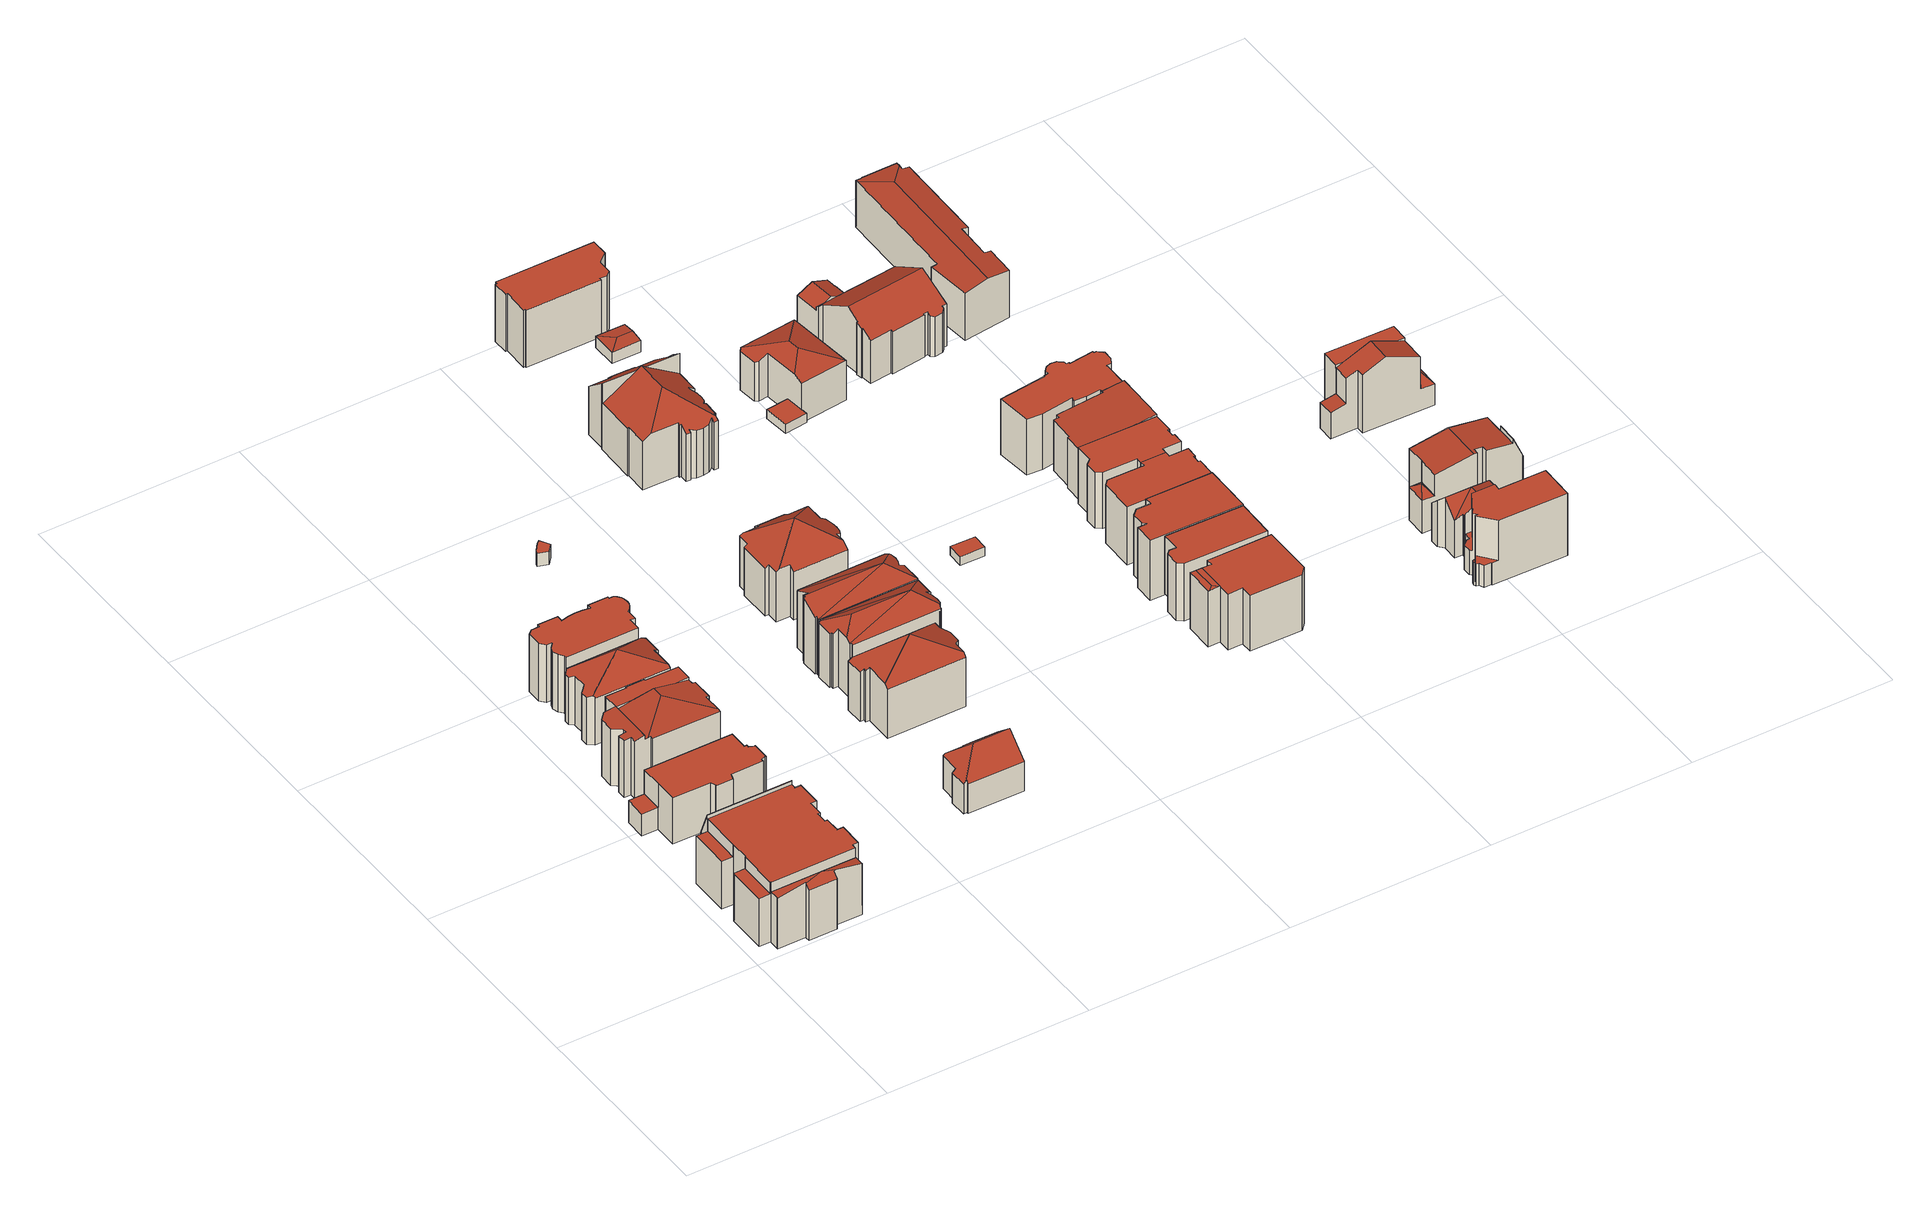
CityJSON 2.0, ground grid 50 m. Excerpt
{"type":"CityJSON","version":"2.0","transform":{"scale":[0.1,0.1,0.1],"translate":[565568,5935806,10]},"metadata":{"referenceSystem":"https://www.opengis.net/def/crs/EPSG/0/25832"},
"CityObjects":{
"building1":{"type":"Building","attributes":{"Gemeindeschluessel":"02000000","Geometrietyp2DReferenz":"3000","function":"31001_1010","roofType":"1000","measuredHeight":17.25,"storeysAboveGround":4},"geometry":[{"type":"MultiSurface","lod":"2","boundaries":[[[0,1,2,3]],[[4,5,6,7]],[[8,9,10,11]],[[12,13,8,11,14,15]],[[16,17,18,19,20,21,22,23,24,25,26,27]],[[28,29,30,31,32,8,13]],[[32,33,34,9,8]],[[35,7,6,36]],[[1,37,38,2]],[[39,40,41,42]],[[42,41,43,44]],[[44,43,45,46]],[[10,47,48,11]],[[4,49,50,5]],[[51,52,53,54]],[[54,53,55,56]],[[56,55,57,58]],[[59,15,14,60]],[[61,62,63,64]],[[64,63,65,66]],[[66,65,67,68]],[[69,26,25,70]],[[70,25,24,71]],[[71,24,23,72]],[[72,23,22,73]],[[73,22,21,74]],[[74,21,20,75]],[[75,20,19,76]],[[76,19,18,77]],[[77,18,17,78]],[[79,16,27,80]],[[81,31,30,82]],[[82,30,29,83]],[[83,29,28,84]],[[85,34,33,86]],[[61,64,66,68,39,42,44,46,85,86,81,82,83,84,87,59,60,88,89,90,91,92,35,36,93,69,70,71,72,73,74,75,76,77,78,51,54,56,58]],[[67,65,63,62,57,55,53,52,79,80,50,49,94,95,38,37,96,48,47,45,43,41,40]],[[95,94,92,91]],[[85,46,45,47,10,9,34]],[[88,60,14,11,48,96]],[[81,86,33,32,31]],[[59,87,12,15]],[[87,84,28,13,12]],[[57,62,61,58]],[[51,78,17,16,79,52]],[[69,93,50,80,27,26]],[[67,40,39,68]],[[35,92,94,49,4,7]],[[93,36,6,5,50]],[[89,88,96,37,1,0]],[[91,90,3,2,38,95]],[[90,89,0,3]]],"semantics":{"surfaces":[{"type":"RoofSurface"},{"type":"WallSurface"},{"type":"GroundSurface"}],"values":[0,0,0,0,0,0,0,1,1,1,1,1,1,1,1,1,1,1,1,1,1,1,1,1,1,1,1,1,1,1,1,1,1,1,1,2,0,1,1,1,1,1,1,1,1,1,1,1,1,1,1,1]}}]},
"building2":{"type":"Building","attributes":{"Gemeindeschluessel":"02000000","Geometrietyp2DReferenz":"3000","function":"31001_1010","roofType":"1000","measuredHeight":12.57,"storeysAboveGround":3},"geometry":[{"type":"MultiSurface","lod":"2","boundaries":[[[97,98,99,100]],[[101,100,99,102]],[[97,103,104,98]],[[105,106,107,108]],[[108,107,109,110]],[[110,109,111,112]],[[113,114,115,116]],[[116,115,117,118]],[[118,117,119,120]],[[120,119,121,122]],[[122,121,123,124]],[[124,123,125,126]],[[126,125,127,128]],[[128,127,129,130]],[[130,129,131,132]],[[132,131,133,134]],[[134,133,135,136]],[[136,135,137,138]],[[139,101,102,105,108,110,112,113,116,118,120,122,124,126,128,130,132,134,136,138]],[[103,139,138,137]],[[114,113,112,111]],[[101,139,103,97,100]],[[105,102,99,98,104,106]],[[114,111,109,107,106,104,103,137,135,133,131,129,127,125,123,121,119,117,115]]],"semantics":{"surfaces":[{"type":"RoofSurface"},{"type":"WallSurface"},{"type":"GroundSurface"}],"values":[0,1,1,1,1,1,1,1,1,1,1,1,1,1,1,1,1,1,2,1,1,1,1,0]}}]},
"building3":{"type":"Building","attributes":{"Gemeindeschluessel":"02000000","Geometrietyp2DReferenz":"3000","function":"31001_1010","roofType":"3200","measuredHeight":16.5,"storeysAboveGround":3},"geometry":[{"type":"MultiSurface","lod":"2","boundaries":[[[140,141,142,143,144,145,146,147,148,149,150]],[[151,152,153,154,155,156,157]],[[158,159,160,161,162,163,164,165,166,154]],[[167,168,169,170,152,151]],[[170,171,172,173,174,175,158,153,152]],[[176,150,149,177]],[[177,149,148,178]],[[156,147,146,157]],[[179,145,144,180]],[[180,144,143,181]],[[181,143,142,182]],[[182,142,141,183]],[[183,141,140,184]],[[184,140,150,176]],[[185,165,164,186]],[[186,164,163,187]],[[187,163,162,188]],[[188,162,161,189]],[[189,161,160,190]],[[175,159,158]],[[154,166,155]],[[191,169,168,192]],[[192,168,167,193]],[[194,174,173,195]],[[195,173,172,196]],[[196,172,171,197]],[[191,192,193,179,180,181,182,183,184,176,177,178,198,185,186,187,188,189,190,194,195,196,197]],[[179,193,167,151,157,146,145]],[[191,197,171,170,169]],[[194,190,160,159,175,174]],[[158,154,153]],[[185,198,155,166,165]],[[198,178,148,147,156,155]]],"semantics":{"surfaces":[{"type":"RoofSurface"},{"type":"WallSurface"},{"type":"GroundSurface"}],"values":[0,0,0,0,0,1,1,1,1,1,1,1,1,1,1,1,1,1,1,1,1,1,1,1,1,1,2,1,1,1,1,1,1]}}]},
"building4":{"type":"Building","attributes":{"Gemeindeschluessel":"02000000","Geometrietyp2DReferenz":"3000","function":"31001_1010","roofType":"3500","measuredHeight":17.88,"storeysAboveGround":2},"geometry":[{"type":"MultiSurface","lod":"2","boundaries":[[[199,200,201,202,203]],[[204,205,206,207,208]],[[209,210,211,212,213]],[[214,215,216,217]],[[213,212,218,217,216,219,220,221,222]],[[211,223,208,207,218,212]],[[218,202,201,224,225,226,217]],[[207,206,227,203,202,218]],[[228,222,221,229]],[[229,221,220,230]],[[230,220,219,231]],[[231,219,216,215]],[[209,213,222,228]],[[204,208,223,232]],[[232,223,211,210]],[[214,217,226,233]],[[233,226,225,234]],[[234,225,224,235]],[[235,224,201,200]],[[199,203,227,236]],[[236,227,206,205]],[[204,232,210,209,228,229,230,231,215,214,233,234,235,200,199,236,205]]],"semantics":{"surfaces":[{"type":"WallSurface"},{"type":"RoofSurface"},{"type":"GroundSurface"}],"values":[0,0,0,0,1,1,1,1,0,0,0,0,0,0,0,0,0,0,0,0,0,2]}}]},
"building5":{"type":"Building","attributes":{"Gemeindeschluessel":"02000000","Geometrietyp2DReferenz":"3000","function":"31001_1120","roofType":"1000","measuredHeight":15.65,"storeysAboveGround":2},"geometry":[{"type":"MultiSurface","lod":"2","boundaries":[[[237,238,239,240]],[[240,239,241,242]],[[242,241,243,244]],[[244,243,245,246]],[[246,245,247,248]],[[248,247,249,250]],[[250,249,251,252]],[[252,251,253,254]],[[254,253,255,256]],[[256,255,257,258]],[[258,257,259,260]],[[260,259,261,262]],[[262,261,263,264]],[[264,263,265,266]],[[266,265,267,268]],[[268,267,269,270]],[[271,272,273,274]],[[274,273,275,276]],[[277,278,279,280]],[[280,279,281,282]],[[282,281,283,284]],[[284,283,285,286]],[[286,285,287,288]],[[288,287,289,290]],[[290,289,291,292]],[[292,291,238,237]],[[293,294,295,296]],[[296,295,297,298]],[[299,300,301,275,273,272,297,295,294,269,267,265,263,261,259,257,255,253,251,249,247,245,243,241,239,238,291,289,287,285,283,281,279,278]],[[271,274,276,302,303,304,277,280,282,284,286,288,290,292,237,240,242,244,246,248,250,252,254,256,258,260,262,264,266,268,270,293,296,298]],[[277,304,299,278]],[[304,303,300,299]],[[303,302,301,300]],[[302,276,275,301]],[[271,298,297,272]],[[293,270,269,294]]],"semantics":{"surfaces":[{"type":"WallSurface"},{"type":"RoofSurface"},{"type":"GroundSurface"}],"values":[0,0,0,0,0,0,0,0,0,0,0,0,0,0,0,0,0,0,0,0,0,0,0,0,0,0,0,0,1,2,0,0,0,0,0,0]}}]},
"building6":{"type":"Building","attributes":{"Gemeindeschluessel":"02000000","Geometrietyp2DReferenz":"3000","function":"31001_2080","roofType":"1000","measuredHeight":3.63,"storeysAboveGround":1},"geometry":[{"type":"MultiSurface","lod":"2","boundaries":[[[305,306,307,308,309,310]],[[311,312,313,314,315,316]],[[316,315,306,305]],[[315,314,307,306]],[[314,313,308,307]],[[313,312,309,308]],[[312,311,310,309]],[[311,316,305,310]]],"semantics":{"surfaces":[{"type":"GroundSurface"},{"type":"RoofSurface"},{"type":"WallSurface"}],"values":[0,1,2,2,2,2,2,2]}}]},
"building7":{"type":"Building","attributes":{"Gemeindeschluessel":"02000000","Geometrietyp2DReferenz":"3000","function":"31001_1010","roofType":"3200","measuredHeight":13.09,"storeysAboveGround":2},"geometry":[{"type":"MultiSurface","lod":"2","boundaries":[[[317,318,319,320,321,322,323]],[[324,325,326,327,318,317]],[[318,327,328,329,330,331,332,319]],[[333,323,322,334]],[[334,322,321,335]],[[335,321,320,336]],[[337,326,325,338]],[[338,325,324,339]],[[340,332,331,341]],[[341,331,330,342]],[[342,330,329,343]],[[343,329,328,344]],[[337,338,339,333,334,335,336,340,341,342,343,344]],[[337,344,328,327,326]],[[333,339,324,317,323]],[[340,336,320,319,332]]],"semantics":{"surfaces":[{"type":"RoofSurface"},{"type":"WallSurface"},{"type":"GroundSurface"}],"values":[0,0,0,1,1,1,1,1,1,1,1,1,2,1,1,1]}}]},
"building8":{"type":"Building","attributes":{"Gemeindeschluessel":"02000000","Geometrietyp2DReferenz":"3000","function":"31001_1010","roofType":"3500","measuredHeight":19.54,"storeysAboveGround":2},"geometry":[{"type":"MultiSurface","lod":"2","boundaries":[[[345,346,347,348,349,350,351,352,353]],[[349,354,355,356,350]],[[357,358,349,348,359]],[[358,360,361,362,363,354,349]],[[364,353,352,365]],[[365,352,351,366]],[[367,347,346,368]],[[368,346,345,369]],[[369,345,353,364]],[[370,356,355,371]],[[372,357,359,373]],[[374,363,362,375]],[[375,362,361,376]],[[376,361,360,377]],[[372,373,367,368,369,364,365,366,370,371,374,375,376,377]],[[372,377,360,358,357]],[[374,371,355,354,363]],[[367,373,359,348,347]],[[370,366,351,350,356]]],"semantics":{"surfaces":[{"type":"RoofSurface"},{"type":"WallSurface"},{"type":"GroundSurface"}],"values":[0,0,0,0,1,1,1,1,1,1,1,1,1,1,2,1,1,1,1]}}]},
"building9":{"type":"Building","attributes":{"Gemeindeschluessel":"02000000","Geometrietyp2DReferenz":"3000","function":"31001_2010","roofType":"3200","measuredHeight":17.92,"storeysAboveGround":3},"geometry":[{"type":"MultiSurface","lod":"2","boundaries":[[[378,379,380,381,382,383,384,385,386]],[[382,387,388,383]],[[387,389,390,388]],[[391,387,382,381]],[[392,393,394,395,396,397,387,391]],[[397,398,399,400,401,402,389,387]],[[403,386,385,404]],[[404,385,384,405]],[[406,380,379,407]],[[407,379,378,408]],[[408,378,386,403]],[[409,388,390,410]],[[411,396,395,412]],[[412,395,394,413]],[[413,394,393,414]],[[414,393,392,415]],[[416,402,401,417]],[[417,401,400,418]],[[418,400,399,419]],[[419,399,398,420]],[[411,412,413,414,415,406,407,408,403,404,405,409,410,416,417,418,419,420]],[[409,405,384,383,388]],[[406,415,392,391,381,380]],[[411,420,398,397,396]],[[416,410,390,389,402]]],"semantics":{"surfaces":[{"type":"RoofSurface"},{"type":"WallSurface"},{"type":"GroundSurface"}],"values":[0,0,0,0,0,0,1,1,1,1,1,1,1,1,1,1,1,1,1,1,2,1,1,1,1]}}]},
"building10":{"type":"Building","attributes":{"Gemeindeschluessel":"02000000","Geometrietyp2DReferenz":"3000","function":"31001_1010","roofType":"3200","measuredHeight":17.95,"storeysAboveGround":3},"geometry":[{"type":"MultiSurface","lod":"2","boundaries":[[[421,422,423,424,425,426,427]],[[423,428,429,430,431,432,424]],[[433,434,423,422,435]],[[423,436,437,438,428]],[[434,439,440,441,442,443,436,423]],[[444,427,426,445]],[[445,426,425,446]],[[447,421,427,444]],[[448,432,431,449]],[[449,431,430,450]],[[450,430,429,451]],[[452,433,435,453]],[[454,438,437,455]],[[456,443,442,457]],[[457,442,441,458]],[[458,441,440,459]],[[459,440,439,460]],[[447,444,445,446,448,449,450,451,454,455,456,457,458,459,460,452,453]],[[456,455,437,436,443]],[[452,460,439,434,433]],[[454,451,429,428,438]],[[447,453,435,422,421]],[[448,446,425,424,432]]],"semantics":{"surfaces":[{"type":"RoofSurface"},{"type":"WallSurface"},{"type":"GroundSurface"}],"values":[0,0,0,0,0,1,1,1,1,1,1,1,1,1,1,1,1,2,1,1,1,1,1]}}]},
"building11":{"type":"Building","attributes":{"Gemeindeschluessel":"02000000","Geometrietyp2DReferenz":"3000","function":"31001_2010","roofType":"3500","measuredHeight":19.47,"storeysAboveGround":2},"geometry":[{"type":"MultiSurface","lod":"2","boundaries":[[[461,462,463,464,465,466,467,468,469]],[[465,470,471,472,473,474,475,466]],[[476,477,478,479,465,464]],[[479,480,481,482,483,484,485,486,470,465]],[[487,469,468,488]],[[488,468,467,489]],[[490,463,462,491]],[[491,462,461,492]],[[492,461,469,487]],[[493,475,474,494]],[[494,474,473,495]],[[495,473,472,496]],[[496,472,471,497]],[[498,478,477,499]],[[499,477,476,500]],[[501,486,485,502]],[[502,485,484,503]],[[503,484,483,504]],[[504,483,482,505]],[[505,482,481,506]],[[506,481,480,507]],[[498,499,500,490,491,492,487,488,489,493,494,495,496,497,501,502,503,504,505,506,507]],[[498,507,480,479,478]],[[501,497,471,470,486]],[[490,500,476,464,463]],[[493,489,467,466,475]]],"semantics":{"surfaces":[{"type":"RoofSurface"},{"type":"WallSurface"},{"type":"GroundSurface"}],"values":[0,0,0,0,1,1,1,1,1,1,1,1,1,1,1,1,1,1,1,1,1,2,1,1,1,1]}}]},
"building12":{"type":"Building","attributes":{"name":"UNESCO-Institut","Gemeindeschluessel":"02000000","Geometrietyp2DReferenz":"3000","function":"31001_3020","roofType":"3100","measuredHeight":19.03,"storeysAboveGround":3},"geometry":[{"type":"MultiSurface","lod":"2","boundaries":[[[508,509,510,511,512,513,514,515,516,517,518,519,520,521,522,523,524,525,526]],[[527,528,529,530]],[[531,532,533,534]],[[534,533,535,536]],[[537,524,523,538]],[[538,523,522,539]],[[539,522,521,540]],[[540,521,520,541]],[[541,520,519,542]],[[542,519,518,543]],[[543,518,517,544]],[[544,517,516,545]],[[545,516,515,546]],[[546,515,514,547]],[[547,514,513,548]],[[548,513,512,549]],[[549,512,511,550]],[[550,511,510,551]],[[552,509,508]],[[526,525,553]],[[554,555,556,557]],[[557,556,558,559]],[[559,558,560,561]],[[562,563,564,565]],[[565,564,566,567]],[[567,566,568,569]],[[569,568,570,571]],[[571,570,572,573]],[[574,575,576,577]],[[577,576,578,579]],[[579,578,580,581]],[[581,580,582,583]],[[583,582,584,585]],[[585,584,586,587]],[[587,586,588,589]],[[529,590,591,530]],[[592,528,527,593]],[[594,595,596,597]],[[598,574,577,579,581,583,585,587,589,554,557,559,561,594,597,562,565,567,569,571,573,531,534,536,537,538,539,540,541,542,543,544,545,546,547,548,549,550,551,599,592,593]],[[553,525,524,537,536,535]],[[598,593,527,530,591,600]],[[592,599,590,529,528]],[[575,574,598,600]],[[563,562,597,596]],[[595,594,561,560]],[[554,589,588,601,555]],[[599,551,510,509,552,590]],[[508,526,602]],[[531,573,572,603,532]],[[604,601,588,586,584,582,580,578,576,575,600,591,590,552,508,602]],[[595,560,558,556,555,601,604,603,572,570,568,566,564,563,596]],[[604,602,526,553,535,533,532,603]]],"semantics":{"surfaces":[{"type":"RoofSurface"},{"type":"WallSurface"},{"type":"GroundSurface"}],"values":[0,0,1,1,1,1,1,1,1,1,1,1,1,1,1,1,1,1,1,1,1,1,1,1,1,1,1,1,1,1,1,1,1,1,1,1,1,1,2,1,1,1,1,1,1,1,1,1,1,0,0,0]}}]},
"building13":{"type":"Building","attributes":{"Gemeindeschluessel":"02000000","Geometrietyp2DReferenz":"3000","function":"31001_1010","roofType":"1000","measuredHeight":15.48,"storeysAboveGround":2},"geometry":[{"type":"MultiSurface","lod":"2","boundaries":[[[605,606,607,608,609,610,611,612,613,614,615,616,617,618,619]],[[620,621,622,623,624,625,626,627,628,629,630,631,632,633,634]],[[620,619,618,621]],[[621,618,617,622]],[[622,617,616,623]],[[623,616,615,624]],[[624,615,614,625]],[[625,614,613,626]],[[626,613,612,627]],[[627,612,611,628]],[[628,611,610,629]],[[629,610,609,630]],[[630,609,608,631]],[[631,608,607,632]],[[632,607,606,633]],[[633,606,605,634]],[[634,605,619,620]]],"semantics":{"surfaces":[{"type":"RoofSurface"},{"type":"GroundSurface"},{"type":"WallSurface"}],"values":[0,1,2,2,2,2,2,2,2,2,2,2,2,2,2,2,2]}}]},
"building14":{"type":"Building","attributes":{"Gemeindeschluessel":"02000000","Geometrietyp2DReferenz":"3000","function":"31001_2460","roofType":"1000","measuredHeight":2.44,"storeysAboveGround":1},"geometry":[{"type":"MultiSurface","lod":"2","boundaries":[[[635,636,637,638]],[[639,640,641,642]],[[639,638,637,640]],[[640,637,636,641]],[[641,636,635,642]],[[642,635,638,639]]],"semantics":{"surfaces":[{"type":"RoofSurface"},{"type":"GroundSurface"},{"type":"WallSurface"}],"values":[0,1,2,2,2,2]}}]},
"building15":{"type":"Building","attributes":{"Gemeindeschluessel":"02000000","Geometrietyp2DReferenz":"3000","function":"31001_2460","roofType":"3200","measuredHeight":3.49,"storeysAboveGround":1},"geometry":[{"type":"MultiSurface","lod":"2","boundaries":[[[643,644,645]],[[646,647,643,645]],[[643,647,648,644]],[[649,645,644,650]],[[651,646,645,649]],[[650,644,648,652]],[[651,649,650,652]],[[651,652,648,647,646]]],"semantics":{"surfaces":[{"type":"RoofSurface"},{"type":"WallSurface"},{"type":"GroundSurface"}],"values":[0,0,0,1,1,1,2,1]}}]},
"building16":{"type":"Building","attributes":{"Gemeindeschluessel":"02000000","Geometrietyp2DReferenz":"3000","function":"31001_2460","roofType":"1000","measuredHeight":2.41,"storeysAboveGround":1},"geometry":[{"type":"MultiSurface","lod":"2","boundaries":[[[653,654,655,656]],[[657,658,659,660]],[[659,654,653,660]],[[657,656,655,658]],[[658,655,654,659]],[[657,660,653,656]]],"semantics":{"surfaces":[{"type":"RoofSurface"},{"type":"GroundSurface"},{"type":"WallSurface"}],"values":[0,1,2,2,2,2]}}]},
"building17":{"type":"Building","attributes":{"Gemeindeschluessel":"02000000","Geometrietyp2DReferenz":"3000","function":"31001_1120","roofType":"3200","measuredHeight":13.28,"storeysAboveGround":2},"geometry":[{"type":"MultiSurface","lod":"2","boundaries":[[[661,662,663]],[[664,665,666,667]],[[668,662,661,666,665]],[[669,670,671,672]],[[673,665,664,674]],[[675,662,668,676]],[[677,678,663,679]],[[680,681,678,677]],[[669,672,680,677,679,675,676,673,674]],[[670,669,674,664,667]],[[673,676,668,665]],[[681,680,672,671]],[[675,679,663,662]],[[681,671,670,667,666,661,663,678]]],"semantics":{"surfaces":[{"type":"RoofSurface"},{"type":"WallSurface"},{"type":"GroundSurface"}],"values":[0,0,0,1,1,1,1,1,2,1,1,1,1,0]}}]},
"building18":{"type":"Building","attributes":{"Gemeindeschluessel":"02000000","Geometrietyp2DReferenz":"3000","function":"31001_1010","roofType":"1000","measuredHeight":15.08,"storeysAboveGround":4},"geometry":[{"type":"MultiSurface","lod":"2","boundaries":[[[682,683,684,685,686]],[[687,683,682]],[[687,688,689,684,683]],[[690,686,685,691]],[[692,693,694,695]],[[696,697,698,699]],[[700,701,702,703]],[[698,697,704,702,701,705,694,693,689,688]],[[706,688,687,682,686,690]],[[700,703,707,696,699,706,690,691,692,695,708]],[[692,691,685,684,689,693]],[[700,708,705,701]],[[707,703,702,704]],[[696,707,704,697]],[[706,699,698,688]],[[708,695,694,705]]],"semantics":{"surfaces":[{"type":"RoofSurface"},{"type":"WallSurface"},{"type":"GroundSurface"}],"values":[0,0,0,1,1,1,1,0,1,2,1,1,1,1,1,1]}}]},
"building19":{"type":"Building","attributes":{"Gemeindeschluessel":"02000000","Geometrietyp2DReferenz":"3000","function":"31001_1120","roofType":"1000","measuredHeight":15.6,"storeysAboveGround":2},"geometry":[{"type":"MultiSurface","lod":"2","boundaries":[[[709,710,711,712]],[[712,711,713,714]],[[714,713,715,716]],[[716,715,717,718]],[[718,717,719,720]],[[721,722,723,724]],[[720,719,722,721]],[[710,709,724,723]],[[724,709,712,714,716,718,720,721]],[[710,723,722,719,717,715,713,711]]],"semantics":{"surfaces":[{"type":"WallSurface"},{"type":"GroundSurface"},{"type":"RoofSurface"}],"values":[0,0,0,0,0,0,0,0,1,2]}}]},
"building20":{"type":"Building","attributes":{"Gemeindeschluessel":"02000000","Geometrietyp2DReferenz":"3000","function":"31001_2460","roofType":"1000","measuredHeight":2.9,"storeysAboveGround":1},"geometry":[{"type":"MultiSurface","lod":"2","boundaries":[[[725,726,727,728]],[[729,730,731,732]],[[729,728,727,730]],[[730,727,726,731]],[[731,726,725,732]],[[732,725,728,729]]],"semantics":{"surfaces":[{"type":"RoofSurface"},{"type":"GroundSurface"},{"type":"WallSurface"}],"values":[0,1,2,2,2,2]}}]},
"building21":{"type":"Building","attributes":{"name":"Institut Francais","Gemeindeschluessel":"02000000","Geometrietyp2DReferenz":"3000","function":"31001_3010","roofType":"1000","measuredHeight":16.25,"storeysAboveGround":2},"geometry":[{"type":"MultiSurface","lod":"2","boundaries":[[[733,734,735,736]],[[736,735,737,738]],[[738,737,739,740]],[[740,739,741,742]],[[742,741,743,744]],[[744,743,745,746]],[[746,745,747,748]],[[749,750,734,733]],[[751,752,750,749]],[[752,751,748,747]],[[748,751,749,733,736,738,740,742,744,746]],[[752,747,745,743,741,739,737,735,734,750]]],"semantics":{"surfaces":[{"type":"WallSurface"},{"type":"GroundSurface"},{"type":"RoofSurface"}],"values":[0,0,0,0,0,0,0,0,0,0,1,2]}}]},
"building22":{"type":"Building","attributes":{"Gemeindeschluessel":"02000000","Geometrietyp2DReferenz":"3000","function":"31001_1010","roofType":"1000","measuredHeight":15.72,"storeysAboveGround":3},"geometry":[{"type":"MultiSurface","lod":"2","boundaries":[[[753,754,755,756,757,758,759,760,761,762,763,764,765]],[[766,767,768,769,770,771,772,773,774,775,776,777,778]],[[766,765,764,767]],[[767,764,763,768]],[[768,763,762,769]],[[769,762,761,770]],[[770,761,760,771]],[[771,760,759,772]],[[772,759,758,773]],[[773,758,757,774]],[[774,757,756,775]],[[775,756,755,776]],[[776,755,754,777]],[[777,754,753,778]],[[766,778,753,765]]],"semantics":{"surfaces":[{"type":"RoofSurface"},{"type":"GroundSurface"},{"type":"WallSurface"}],"values":[0,1,2,2,2,2,2,2,2,2,2,2,2,2,2]}}]},
"building23":{"type":"Building","attributes":{"Gemeindeschluessel":"02000000","Geometrietyp2DReferenz":"3000","function":"31001_1010","roofType":"1000","measuredHeight":15.19,"storeysAboveGround":4},"geometry":[{"type":"MultiSurface","lod":"2","boundaries":[[[779,780,761,760,781,782,783,784,785,786,787,788,789,790,791,792]],[[793,794,795,796,797,798,799,800,801,802,803,804,805,806,807,808]],[[793,792,791,794]],[[794,791,790,795]],[[795,790,789,796]],[[796,789,788,797]],[[797,788,787,798]],[[798,787,786,799]],[[799,786,785,800]],[[800,785,784,801]],[[801,784,783,802]],[[802,783,782,803]],[[803,782,781,804]],[[804,781,760,805]],[[805,760,761,806]],[[806,761,780,807]],[[807,780,779,808]],[[808,779,792,793]]],"semantics":{"surfaces":[{"type":"RoofSurface"},{"type":"GroundSurface"},{"type":"WallSurface"}],"values":[0,1,2,2,2,2,2,2,2,2,2,2,2,2,2,2,2,2]}}]},
"building24":{"type":"Building","attributes":{"Gemeindeschluessel":"02000000","Geometrietyp2DReferenz":"3000","function":"31001_1010","roofType":"3100","measuredHeight":16.1,"storeysAboveGround":2},"geometry":[{"type":"MultiSurface","lod":"2","boundaries":[[[809,810,811,812]],[[813,814,815]],[[816,817,818,819]],[[820,821,822,823]],[[823,822,824,825]],[[825,824,826,827]],[[827,826,828,829]],[[829,828,830,831]],[[831,830,832,833]],[[812,834,835,809]],[[836,837,838,839]],[[839,838,840,841]],[[841,840,842,843]],[[843,842,844,845]],[[845,844,846,847]],[[848,849,850,851]],[[851,850,852,853]],[[848,851,853,820,823,825,827,829,831,833,816,819,854,855,856,857,858,859,836,839,841,843,845,847]],[[860,861,862,863,864,815,814,818,817,865]],[[852,850,849,846,844,842,840,838,837,860,865,832,830,828,826,824,822,821]],[[866,854,819,818,814,813]],[[852,821,820,853]],[[846,849,848,847]],[[836,859,861,860,837]],[[862,861,859,858]],[[858,857,811,810,863,862]],[[857,856,867,834,812,811]],[[867,856,855,868]],[[816,833,832,865,817]],[[864,863,810,809,835]],[[815,864,869]],[[855,854,866,870,868]],[[869,864,835,834,867,868,870]],[[869,870,866,813,815]]],"semantics":{"surfaces":[{"type":"RoofSurface"},{"type":"WallSurface"},{"type":"GroundSurface"}],"values":[0,1,1,1,1,1,1,1,1,1,1,1,1,1,1,1,1,2,0,0,1,1,1,1,1,1,1,1,1,1,1,1,0,0]}}]},
"building25":{"type":"Building","attributes":{"Gemeindeschluessel":"02000000","Geometrietyp2DReferenz":"3000","function":"31001_1120","roofType":"1000","measuredHeight":15.51,"storeysAboveGround":3},"geometry":[{"type":"MultiSurface","lod":"2","boundaries":[[[871,872,873,874,875,876,877,878,879,880]],[[881,882,883,884,885,886,887,888,889,890]],[[881,880,879,882]],[[882,879,878,883]],[[883,878,877,884]],[[884,877,876,885]],[[885,876,875,886]],[[886,875,874,887]],[[887,874,873,888]],[[888,873,872,889]],[[889,872,871,890]],[[890,871,880,881]]],"semantics":{"surfaces":[{"type":"RoofSurface"},{"type":"GroundSurface"},{"type":"WallSurface"}],"values":[0,1,2,2,2,2,2,2,2,2,2,2]}}]},
"building26":{"type":"Building","attributes":{"Gemeindeschluessel":"02000000","Geometrietyp2DReferenz":"3000","function":"31001_1120","roofType":"1000","measuredHeight":14.97,"storeysAboveGround":3},"geometry":[{"type":"MultiSurface","lod":"2","boundaries":[[[891,892,893,894]],[[894,893,895,896]],[[896,895,897,898]],[[899,900,901,902]],[[902,901,903,904]],[[904,903,905,906]],[[906,905,907,908]],[[908,907,892,891]],[[909,910,911,912]],[[912,911,913,914]],[[914,913,915,916]],[[916,915,917,918]],[[918,917,919,920]],[[920,919,921,922]],[[922,921,923,924]],[[924,923,925,926]],[[927,928,929,930]],[[930,929,931,932]],[[932,931,933,934]],[[934,933,935,936]],[[937,938,939,940]],[[937,940,941,899,902,904,906,908,891,894,896,898,927,930,932,934,936,942,909,912,914,916,918,920,922,924,926]],[[943,939,938,925,923,921,919,917,915,913,911,910,944,935,933,931,929,928,897,895,893,892,907,905,903,901,900]],[[925,938,937,926]],[[939,943,941,940]],[[943,900,899,941]],[[944,910,909,942]],[[935,944,942,936]],[[897,928,927,898]]],"semantics":{"surfaces":[{"type":"WallSurface"},{"type":"GroundSurface"},{"type":"RoofSurface"}],"values":[0,0,0,0,0,0,0,0,0,0,0,0,0,0,0,0,0,0,0,0,0,1,2,0,0,0,0,0,0]}}]},
"building27":{"type":"Building","attributes":{"Gemeindeschluessel":"02000000","Geometrietyp2DReferenz":"3000","function":"31001_1010","roofType":"3200","measuredHeight":13.65,"storeysAboveGround":4},"geometry":[{"type":"MultiSurface","lod":"2","boundaries":[[[945,946,947,948]],[[948,947,949,950]],[[951,946,945,952,953]],[[954,955,952,945,948,950,956,957,958,959,960,961,962,963]],[[957,956,964,965,966]],[[964,956,950,949]],[[967,955,954,968]],[[954,963,969,970,968]],[[953,952,955,967]],[[964,949,947,946,951,971,965]],[[953,967,968,970,971,951]],[[969,972,973,974,975,976,966,965,971,970]],[[957,966,976,958]],[[958,976,975,959]],[[959,975,974,960]],[[960,974,973,961]],[[961,973,972,962]],[[962,972,969,963]]],"semantics":{"surfaces":[{"type":"WallSurface"},{"type":"GroundSurface"},{"type":"RoofSurface"}],"values":[0,0,0,1,0,0,0,0,0,2,2,2,0,0,0,0,0,0]}}]},
"building28":{"type":"Building","attributes":{"Gemeindeschluessel":"02000000","Geometrietyp2DReferenz":"3000","function":"31001_1100","roofType":"3100","measuredHeight":13.74,"storeysAboveGround":3},"geometry":[{"type":"MultiSurface","lod":"2","boundaries":[[[977,978,979,980,981,982,983,984]],[[985,986,987,988,978,989,990]],[[978,977,989]],[[991,992,993,994,979,978,988]],[[995,984,983,996]],[[996,983,982,997]],[[997,982,981,998]],[[998,981,980,999]],[[1000,977,984,995]],[[1001,987,986,1002]],[[1002,986,985,1003]],[[1003,985,990,1004]],[[1005,994,993,1006]],[[1006,993,992,1007]],[[1007,992,991,1008]],[[1001,1002,1003,1004,1000,995,996,997,998,999,1005,1006,1007,1008]],[[1001,1008,991,988,987]],[[1000,1004,990,989,977]],[[1005,999,980,979,994]]],"semantics":{"surfaces":[{"type":"RoofSurface"},{"type":"WallSurface"},{"type":"GroundSurface"}],"values":[0,0,0,0,1,1,1,1,1,1,1,1,1,1,1,2,1,1,1]}}]},
"building29":{"type":"Building","attributes":{"Gemeindeschluessel":"02000000","Geometrietyp2DReferenz":"3000","function":"31001_1010","roofType":"1000","measuredHeight":16.87,"storeysAboveGround":3},"geometry":[{"type":"MultiSurface","lod":"2","boundaries":[[[1009,1010,1011,1012,1013,1014,1015,1016,1017,1018]],[[1019,1020,1021,1022,1023,1024,1025,1026,1027,1028]],[[1029,1018,1017,1030]],[[1030,1017,1016,1031]],[[1032,1013,1012,1033]],[[1033,1012,1011,1034]],[[1034,1011,1010,1035]],[[1035,1010,1009,1036]],[[1036,1009,1018,1029]],[[1037,1038,1039,1040]],[[1040,1039,1041,1042]],[[1042,1041,1043,1044]],[[1045,1028,1027,1046]],[[1047,1026,1025,1048]],[[1048,1025,1024,1049]],[[1049,1024,1023,1050]],[[1014,1022,1021,1015]],[[1051,1020,1019,1052]],[[1032,1033,1034,1035,1036,1029,1030,1031,1051,1052,1037,1040,1042,1044,1053,1047,1048,1049,1050]],[[1046,1027,1026,1047,1053,1054]],[[1037,1052,1019,1028,1045,1038]],[[1054,1053,1044,1043]],[[1032,1050,1023,1022,1014,1013]],[[1051,1031,1016,1015,1021,1020]],[[1054,1043,1041,1039,1038,1045,1046]]],"semantics":{"surfaces":[{"type":"RoofSurface"},{"type":"WallSurface"},{"type":"GroundSurface"}],"values":[0,0,1,1,1,1,1,1,1,1,1,1,1,1,1,1,1,1,2,1,1,1,1,1,0]}}]},
"building30":{"type":"Building","attributes":{"Gemeindeschluessel":"02000000","Geometrietyp2DReferenz":"3000","function":"31001_1010","roofType":"3100","measuredHeight":15.95,"storeysAboveGround":3},"geometry":[{"type":"MultiSurface","lod":"2","boundaries":[[[1055,1056,1057]],[[1056,1058,1057]],[[1056,1059,1058]],[[1055,1059,1056]],[[1060,1061,1062,1063,1064]],[[1055,1065,1066,1059]],[[1067,1068,1069,1070]],[[1070,1069,1071,1072]],[[1072,1071,1073,1074]],[[1075,1064,1063,1076]],[[1077,1062,1061,1078]],[[1078,1061,1060,1079]],[[1074,1073,1080,1065,1055,1057,1081]],[[1067,1070,1072,1074,1081,1082,1083,1084,1085,1086,1077,1078,1079]],[[1082,1081,1057,1058]],[[1083,1082,1058,1059,1066,1087]],[[1067,1079,1060,1064,1075,1068]],[[1077,1086,1088,1076,1063,1062]],[[1088,1086,1085,1089]],[[1085,1084,1090,1091,1089]],[[1090,1084,1083,1087]],[[1080,1073,1071,1069,1068,1075,1076,1088,1089,1091]],[[1080,1091,1090,1087,1066,1065]]],"semantics":{"surfaces":[{"type":"RoofSurface"},{"type":"WallSurface"},{"type":"GroundSurface"}],"values":[0,0,0,0,0,1,1,1,1,1,1,1,1,2,1,1,1,1,1,1,1,0,0]}}]},
"building31":{"type":"Building","attributes":{"Gemeindeschluessel":"02000000","Geometrietyp2DReferenz":"3000","function":"31001_1120","roofType":"3100","measuredHeight":18.15,"storeysAboveGround":3},"geometry":[{"type":"MultiSurface","lod":"2","boundaries":[[[1092,1093,1094,1095]],[[1096,1097,1098,1099,1100,1101,1102,1103]],[[1104,1105,1106,1107,1108,1100]],[[1109,1110,1111,1104,1099,1098]],[[1112,1113,1114,1115,1116]],[[1117,1118,1113,1112]],[[1113,1119,1114]],[[1118,1120,1119,1113]],[[1121,1095,1094,1122]],[[1092,1103,1102,1093]],[[1123,1097,1096,1124]],[[1125,1107,1106,1126]],[[1111,1105,1104]],[[1100,1108,1101]],[[1115,1110,1109,1116]],[[1127,1123,1124,1121,1122,1128,1125,1126,1129,1130]],[[1123,1127,1117,1112,1116,1109,1098,1097]],[[1130,1129,1110,1115,1114,1119,1120]],[[1127,1130,1120,1118,1117]],[[1129,1126,1106,1105,1111,1110]],[[1104,1100,1099]],[[1125,1128,1102,1101,1108,1107]],[[1121,1124,1096,1103,1092,1095]],[[1128,1122,1094,1093,1102]]],"semantics":{"surfaces":[{"type":"RoofSurface"},{"type":"WallSurface"},{"type":"GroundSurface"}],"values":[0,0,0,0,0,0,0,0,1,1,1,1,1,1,1,2,1,1,1,1,1,1,1,1]}}]}
},
"vertices":[
[35,49,130],[63,49,130],[64,148,130],[36,148,130],[64,194,129],[65,294,129],[36,294,129],[36,195,129],[176,28,156],[273,45,138],[273,47,136],[64,48,136],[134,22,148],[134,21,148],[64,24,136],[64,22,136],[274,294,173],[275,318,112],[275,319,109],[205,320,108],[205,333,76],[135,333,76],[135,322,104],[135,320,109],[112,320,109],[65,320,109],[65,319,113],[65,295,173],[134,20,147],[134,9,136],[203,9,136],[203,22,149],[211,22,149],[273,21,138],[273,24,138],[36,195,0],[36,294,0],[63,49,162],[64,148,162],[274,119,0],[274,119,162],[289,119,162],[289,119,0],[288,59,162],[288,59,0],[274,59,162],[274,59,0],[273,47,162],[64,48,162],[64,194,162],[65,294,162],[274,282,0],[274,282,162],[289,282,162],[289,282,0],[289,221,162],[289,221,0],[274,221,162],[274,221,0],[64,22,0],[64,24,0],[274,184,0],[274,184,162],[268,184,162],[268,184,0],[268,157,162],[268,157,0],[274,157,162],[274,157,0],[65,319,0],[65,320,0],[112,320,0],[135,320,0],[135,322,0],[135,333,0],[205,333,0],[205,320,0],[275,319,0],[275,318,0],[274,294,162],[65,295,162],[203,22,0],[203,9,0],[134,9,0],[134,20,0],[273,24,0],[273,21,0],[134,22,0],[64,49,0],[35,49,0],[36,148,0],[65,148,0],[65,194,0],[65,294,0],[65,194,162],[65,148,162],[64,49,162],
[48,459,86],[48,512,86],[9,512,86],[8,459,86],[8,459,27],[9,512,27],[48,459,152],[48,512,152],[266,511,27],[266,511,152],[266,464,152],[266,464,27],[272,464,152],[272,464,27],[272,458,152],[272,458,27],[284,453,27],[284,453,152],[286,453,152],[286,453,27],[286,411,152],[286,411,27],[284,411,152],[284,411,27],[272,407,152],[272,407,27],[272,401,152],[272,401,27],[192,401,152],[192,401,27],[188,389,152],[188,389,27],[188,386,152],[188,386,27],[146,386,152],[146,386,27],[146,389,152],[146,389,27],[141,401,152],[141,401,27],[48,402,152],[48,402,27],[48,459,27],
[67,622,176],[67,612,176],[49,612,174],[49,591,174],[66,591,176],[66,577,176],[91,577,180],[92,691,180],[62,691,176],[48,676,174],[47,640,174],[98,577,171],[187,664,186],[187,691,186],[135,691,177],[93,691,170],[92,691,170],[91,577,170],[239,690,177],[273,690,177],[274,731,177],[191,732,177],[191,735,177],[146,735,177],[146,732,177],[93,732,177],[93,691,177],[106,577,171],[106,570,170],[273,569,170],[273,576,171],[273,624,171],[281,624,170],[281,677,170],[273,677,171],[273,690,171],[47,640,21],[48,676,21],[62,691,21],[66,577,21],[66,591,21],[49,591,21],[49,612,21],[67,612,21],[67,622,21],[93,732,21],[146,732,21],[146,735,21],[191,735,21],[191,732,21],[274,731,21],[273,569,21],[106,570,21],[106,577,21],[273,677,21],[281,677,21],[281,624,21],[273,624,21],[93,691,21],
[283,872,27],[268,872,27],[268,872,158],[273,872,158],[283,872,153],[273,761,27],[273,823,27],[273,823,159],[273,767,159],[273,761,154],[74,774,27],[87,764,27],[87,764,156],[84,767,158],[74,774,154],[86,871,27],[77,862,27],[77,862,155],[86,871,159],[179,819,206],[77,849,155],[87,841,160],[87,805,160],[74,793,153],[87,762,154],[268,877,154],[89,877,154],[89,871,159],[283,823,153],[74,793,27],[87,805,27],[87,841,27],[77,849,27],[87,762,27],[89,871,27],[89,877,27],[268,877,27],[283,823,27],
[66,947,28],[66,947,184],[66,983,184],[66,983,28],[77,993,184],[77,993,28],[97,993,184],[97,993,28],[97,1000,184],[97,1000,28],[147,1000,184],[147,1000,28],[147,984,184],[147,984,28],[165,988,184],[165,988,28],[183,990,184],[183,990,28],[202,989,184],[202,989,28],[220,986,184],[220,986,28],[220,997,184],[220,997,28],[270,997,184],[270,997,28],[270,992,184],[270,992,28],[280,992,184],[280,992,28],[287,987,184],[287,987,28],[292,980,184],[292,980,28],[292,946,28],[292,946,184],[287,939,184],[287,939,28],[280,934,184],[280,934,28],[89,877,28],[89,877,184],[89,884,184],[89,884,28],[80,894,184],[80,894,28],[76,908,184],[76,908,28],[80,921,184],[80,921,28],[89,931,184],[89,931,28],[89,933,184],[89,933,28],[77,933,184],[77,933,28],[295,972,28],[295,972,184],[296,963,184],[296,963,28],[295,954,184],[295,954,28],[268,877,184],[268,907,184],[280,907,184],[280,907,28],[268,907,28],[268,877,28],
[313,1290,48],[288,1298,48],[292,1307,48],[306,1325,48],[314,1331,48],[328,1308,48],[328,1308,84],[314,1331,84],[306,1325,84],[292,1307,84],[288,1298,84],[313,1290,84],
[621,162,107],[673,212,152],[630,255,114],[626,255,110],[625,205,110],[616,205,102],[616,162,102],[625,162,107],[625,157,102],[763,156,102],[763,212,152],[763,254,114],[713,255,114],[708,268,102],[682,268,102],[676,255,114],[616,162,21],[616,205,21],[625,205,21],[626,255,21],[763,156,21],[625,157,21],[625,162,21],[676,255,21],[682,268,21],[708,268,21],[713,255,21],[763,254,21],
[608,533,159],[608,526,159],[617,526,164],[617,465,164],[713,520,217],[608,579,159],[608,578,159],[598,578,154],[598,533,154],[812,575,163],[812,584,154],[608,584,154],[811,455,154],[811,464,163],[617,455,154],[811,495,163],[828,511,154],[828,542,154],[812,558,163],[598,533,21],[598,578,21],[608,578,21],[617,526,21],[608,526,21],[608,533,21],[608,584,21],[812,584,21],[811,455,21],[617,455,21],[812,558,21],[828,542,21],[828,511,21],[811,495,21],
[609,660,170],[609,653,170],[621,653,178],[621,620,178],[657,656,201],[608,705,170],[608,702,170],[604,702,168],[604,660,168],[803,656,201],[608,709,168],[855,708,168],[855,709,168],[621,608,170],[621,607,170],[625,607,170],[625,604,168],[845,604,168],[845,608,170],[847,612,173],[853,620,169],[855,635,168],[851,649,171],[841,660,177],[855,660,168],[604,660,22],[604,702,22],[608,702,22],[621,653,22],[609,653,22],[609,660,22],[608,709,22],[855,709,22],[845,608,22],[845,604,22],[625,604,22],[625,607,22],[621,607,22],[855,660,22],[841,660,22],[851,649,22],[855,635,22],[853,620,22],
[608,716,174],[608,710,171],[803,762,200],[608,762,200],[608,759,198],[604,759,198],[604,716,174],[625,810,173],[625,809,174],[620,809,174],[620,767,197],[608,767,197],[855,709,170],[855,710,171],[608,709,170],[846,805,176],[841,815,170],[625,815,170],[855,761,171],[841,761,179],[848,774,175],[851,788,174],[848,803,175],[604,716,20],[604,759,20],[608,759,20],[608,716,20],[608,767,20],[620,767,20],[620,809,20],[625,809,20],[855,709,20],[608,709,20],[625,815,20],[841,815,20],[848,803,20],[851,788,20],[848,774,20],[841,761,20],[855,761,20],
[617,929,153],[626,929,159],[626,900,159],[634,900,164],[716,970,217],[634,1040,164],[626,1040,159],[626,1010,159],[617,1010,153],[793,1035,168],[793,1040,164],[746,1040,164],[746,1055,153],[673,1055,153],[673,1040,164],[661,900,164],[661,886,153],[795,886,153],[795,904,166],[795,932,166],[806,932,159],[814,946,154],[816,961,153],[814,976,154],[806,990,159],[793,990,168],[617,1010,23],[626,1010,23],[626,1040,23],[626,900,23],[626,929,23],[617,929,23],[673,1040,23],[673,1055,23],[746,1055,23],[746,1040,23],[793,1040,23],[795,886,23],[661,886,23],[661,900,23],[793,990,23],[806,990,23],[814,976,23],[816,961,23],[814,946,23],[806,932,23],[795,932,23],
[717,1543,227],[800,1542,227],[800,1566,207],[787,1566,207],[788,1617,163],[741,1618,163],[741,1623,159],[724,1630,154],[706,1632,152],[688,1628,156],[673,1620,163],[672,1608,173],[623,1609,173],[623,1606,175],[616,1607,175],[615,1552,222],[612,1552,222],[611,1546,227],[694,1544,227],[833,1481,101],[834,1541,101],[800,1541,101],[799,1482,101],[612,1393,45],[612,1393,175],[613,1448,175],[613,1448,45],[610,1448,173],[610,1448,45],[612,1552,45],[615,1552,45],[616,1607,45],[623,1606,45],[623,1609,45],[672,1608,45],[673,1620,45],[688,1628,45],[706,1632,45],[724,1630,45],[741,1623,45],[741,1618,45],[788,1617,45],[787,1566,45],[800,1566,45],[800,1542,173],[611,1546,173],[783,1367,45],[783,1367,174],[773,1367,174],[773,1367,45],[773,1376,180],[773,1376,45],[760,1367,174],[760,1367,45],[714,1372,45],[714,1372,177],[714,1366,173],[714,1366,45],[703,1367,173],[703,1367,45],[703,1386,186],[703,1386,45],[699,1386,186],[699,1386,45],[699,1391,189],[699,1391,45],[784,1478,45],[784,1478,183],[793,1465,176],[793,1465,45],[796,1450,174],[796,1450,45],[792,1435,176],[792,1435,45],[783,1423,183],[783,1423,45],[789,1423,179],[789,1423,45],[788,1385,179],[788,1385,45],[784,1385,181],[784,1385,45],[800,1541,173],[799,1482,173],[834,1541,45],[833,1481,45],[744,1364,45],[744,1364,172],[728,1365,173],[728,1365,45],[784,1482,45],[800,1541,45],[784,1482,183],[783,1378,181],[706,1544,235],[633,1393,189],[704,1461,235],
[626,1936,193],[625,1872,193],[629,1872,193],[629,1869,193],[815,1868,193],[815,1873,193],[833,1872,193],[844,1882,193],[844,1917,193],[869,1937,193],[869,1980,193],[626,1982,193],[626,1975,193],[621,1975,193],[621,1936,193],[621,1936,38],[621,1975,38],[626,1975,38],[626,1982,38],[869,1980,38],[869,1937,38],[844,1917,38],[844,1882,38],[833,1872,38],[815,1873,38],[815,1868,38],[629,1869,38],[629,1872,38],[625,1872,38],[626,1936,38],
[1100,830,63],[1101,869,63],[1040,871,63],[1039,831,63],[1039,831,39],[1040,871,39],[1101,869,39],[1100,830,39],
[810,1801,85],[779,1833,81],[779,1770,81],[850,1770,81],[850,1801,85],[850,1832,81],[779,1770,50],[779,1833,50],[850,1770,50],[850,1832,50],
[1018,1462,62],[961,1456,62],[968,1394,62],[1024,1400,62],[1024,1400,38],[968,1394,38],[961,1456,38],[1018,1462,38],
[1059,1521,159],[1122,1600,133],[980,1585,133],[1022,1416,133],[1141,1429,133],[1062,1492,159],[1020,1440,142],[1123,1597,133],[1010,1528,26],[1010,1528,142],[987,1525,133],[987,1525,26],[1141,1429,26],[1022,1416,26],[1122,1600,26],[1123,1597,26],[973,1577,26],[973,1577,130],[980,1585,26],[978,1531,26],[978,1531,130],
[1348,350,167],[1361,362,167],[1361,421,167],[1347,421,167],[1346,350,167],[1373,350,167],[1375,349,167],[1375,421,167],[1346,350,16],[1347,421,16],[1399,420,16],[1399,420,167],[1399,436,167],[1399,436,16],[1412,319,16],[1412,319,167],[1375,319,167],[1375,319,16],[1556,306,16],[1556,306,167],[1540,288,167],[1540,288,16],[1412,290,167],[1557,434,167],[1375,349,16],[1412,290,16],[1557,434,16],
[1349,506,12],[1349,506,168],[1366,505,168],[1366,505,12],[1367,550,168],[1367,550,12],[1559,545,168],[1559,545,12],[1556,447,168],[1556,447,12],[1352,452,168],[1352,452,12],[1339,463,12],[1339,463,168],[1340,497,168],[1340,497,12],
[1132,1514,56],[1163,1518,56],[1154,1600,56],[1123,1597,56],[1123,1597,27],[1154,1600,27],[1163,1518,27],[1132,1514,27],
[1331,551,8],[1331,551,171],[1332,601,171],[1332,601,8],[1355,601,171],[1355,601,8],[1347,609,171],[1347,609,8],[1348,640,171],[1348,640,8],[1362,653,171],[1362,653,8],[1397,652,171],[1397,652,8],[1397,671,171],[1397,671,8],[1559,545,8],[1559,545,171],[1561,668,8],[1561,668,171],
[1561,668,168],[1562,717,168],[1557,717,168],[1558,736,168],[1562,736,168],[1563,764,168],[1516,765,168],[1517,779,168],[1455,780,168],[1455,767,168],[1365,769,168],[1353,757,168],[1352,672,168],[1352,672,11],[1353,757,11],[1365,769,11],[1455,767,11],[1455,780,11],[1517,779,11],[1516,765,11],[1563,764,11],[1562,736,11],[1558,736,11],[1557,717,11],[1562,717,11],[1561,668,11],
[1370,795,168],[1455,793,168],[1517,792,168],[1563,791,168],[1564,818,168],[1559,819,168],[1559,839,168],[1564,838,168],[1565,888,168],[1378,892,168],[1372,892,168],[1372,847,168],[1358,835,168],[1357,806,168],[1357,806,16],[1358,835,16],[1372,847,16],[1372,892,16],[1378,892,16],[1565,888,16],[1564,838,16],[1559,839,16],[1559,819,16],[1564,818,16],[1563,791,16],[1517,792,16],[1517,779,16],[1455,780,16],[1455,793,16],[1370,795,16],
[1260,1611,93],[1285,1614,93],[1281,1652,93],[1256,1649,93],[1179,1603,131],[1179,1603,141],[1203,1605,141],[1191,1596,34],[1191,1596,145],[1180,1595,145],[1180,1595,34],[1264,1440,34],[1264,1440,148],[1263,1445,150],[1263,1445,34],[1208,1439,150],[1208,1439,34],[1205,1465,166],[1205,1465,34],[1202,1464,166],[1202,1464,34],[1200,1480,175],[1200,1480,34],[1203,1481,175],[1203,1481,34],[1256,1649,131],[1260,1611,131],[1408,1456,34],[1408,1456,148],[1397,1455,148],[1397,1455,34],[1397,1450,145],[1397,1450,34],[1390,1443,141],[1390,1443,34],[1369,1440,141],[1369,1440,34],[1361,1445,145],[1361,1445,34],[1360,1454,34],[1360,1454,150],[1349,1452,150],[1349,1452,34],[1350,1450,148],[1350,1450,34],[1172,1666,34],[1253,1675,34],[1255,1649,34],[1281,1652,34],[1285,1613,34],[1389,1625,34],[1399,1535,195],[1389,1625,141],[1285,1613,141],[1285,1614,141],[1236,1609,141],[1200,1513,195],[1172,1666,131],[1255,1649,131],[1253,1675,131],[1219,1607,148],[1212,1670,148],
[1565,888,174],[1567,1018,174],[1513,1019,169],[1513,1014,169],[1398,1016,158],[1398,1006,158],[1385,1007,157],[1383,944,157],[1379,944,156],[1378,892,156],[1378,892,19],[1379,944,19],[1383,944,19],[1385,1007,19],[1398,1006,19],[1398,1016,19],[1513,1014,19],[1513,1019,19],[1567,1018,19],[1565,888,19],
[1322,1114,17],[1322,1114,167],[1440,1127,167],[1440,1127,17],[1440,1129,167],[1440,1129,17],[1451,1131,167],[1451,1131,17],[1477,1025,17],[1477,1025,167],[1448,1026,167],[1448,1026,17],[1450,1036,167],[1450,1036,17],[1369,1025,167],[1369,1025,17],[1331,1028,167],[1331,1028,17],[1507,1137,17],[1507,1137,167],[1507,1134,167],[1507,1134,17],[1569,1141,167],[1569,1141,17],[1569,1137,167],[1569,1137,17],[1575,1137,167],[1575,1137,17],[1588,1125,167],[1588,1125,17],[1588,1101,167],[1588,1101,17],[1579,1086,167],[1579,1086,17],[1568,1086,167],[1568,1086,17],[1450,1140,17],[1450,1140,167],[1459,1151,167],[1459,1151,17],[1473,1156,167],[1473,1156,17],[1487,1154,167],[1487,1154,17],[1499,1145,167],[1499,1145,17],[1567,1018,17],[1567,1018,167],[1513,1019,167],[1513,1019,17],[1514,1028,17],[1500,1136,17],[1514,1028,167],[1500,1136,167],
[1467,1897,23],[1467,1897,150],[1482,1897,150],[1482,1897,23],[1482,1898,150],[1482,1898,23],[1467,1892,151],[1461,1574,23],[1461,1574,151],[1458,1461,23],[1446,1574,23],[1568,1897,23],[1567,1873,23],[1584,1873,23],[1580,1639,23],[1564,1640,23],[1562,1549,23],[1578,1549,23],[1576,1475,23],[1568,1897,152],[1568,1887,153],[1567,1873,153],[1446,1574,149],[1458,1461,151],[1576,1475,151],[1518,1468,160],[1525,1840,160],[1578,1549,151],[1562,1549,153],[1564,1640,153],[1580,1639,151],[1584,1873,151],
[1942,361,146],[2006,360,146],[2074,398,107],[2051,398,107],[2051,403,102],[1943,405,102],[1931,396,112],[1930,374,134],[1960,321,120],[1960,316,120],[1962,316,121],[2006,315,146],[1941,323,109],[1941,322,109],[2082,314,102],[2083,363,102],[2076,363,106],[2076,398,106],[1930,374,9],[1931,396,9],[1943,405,9],[2051,403,9],[2051,398,9],[1942,361,9],[1962,316,9],[1960,316,9],[1960,321,9],[1941,322,9],[2076,398,9],[2076,363,9],[2083,363,9],[2082,314,9],
[1932,226,64],[1938,224,64],[1944,213,64],[1962,213,64],[1962,210,64],[1978,210,64],[1945,250,64],[1939,240,64],[1932,239,64],[1930,232,64],[1953,251,172],[1946,251,172],[1945,250,172],[1978,210,172],[2147,207,172],[2149,295,172],[2034,297,172],[2035,315,172],[1979,316,172],[1945,260,172],[1930,232,4],[1932,239,4],[1939,240,4],[1962,210,4],[1962,213,4],[1944,213,4],[1938,224,4],[1932,226,4],[1940,266,4],[1940,266,70],[1940,285,70],[1940,285,4],[1954,297,70],[1954,297,4],[1961,297,70],[1961,297,4],[1945,260,70],[1979,316,70],[2035,315,4],[2034,297,4],[2149,295,4],[2147,207,4],[1946,251,4],[1953,251,4],[1962,316,4],[1962,316,70],
[1961,430,94],[1946,457,114],[1930,431,94],[1931,483,94],[1962,482,94],[2177,427,109],[2179,427,106],[2180,477,106],[2155,478,163],[2154,427,163],[1961,430,151],[1962,482,151],[2087,428,5],[2087,428,161],[2087,442,161],[2087,442,5],[2067,442,164],[2067,442,5],[2066,429,164],[2066,429,5],[2154,427,151],[2155,478,151],[2180,477,5],[2179,427,5],[2177,427,5],[2058,429,165],[1930,431,5],[1931,483,5],[1963,482,5],[1963,532,5],[2155,529,5],[2154,478,5],[1963,482,151],[2154,478,151],[2155,529,151],[1963,532,151],[2059,530,165],
[1973,791,86],[1974,831,86],[1935,832,79],[1934,791,79],[2001,790,167],[2001,770,167],[2057,769,191],[2059,830,191],[1993,832,163],[1974,832,155],[1974,831,155],[1973,791,155],[2124,829,163],[2143,829,163],[2144,873,163],[1975,877,163],[1974,832,163],[2142,767,155],[2143,825,155],[2143,829,155],[2143,767,67],[2160,797,87],[2145,825,69],[2143,825,67],[2142,767,67],[2177,766,67],[2177,767,67],[2176,825,69],[2178,825,67],[1934,791,9],[1935,832,9],[2001,770,9],[2001,790,9],[1975,877,9],[2144,873,9],[2177,766,9],[1974,831,9],[2143,825,9],[2178,825,9]
]}
